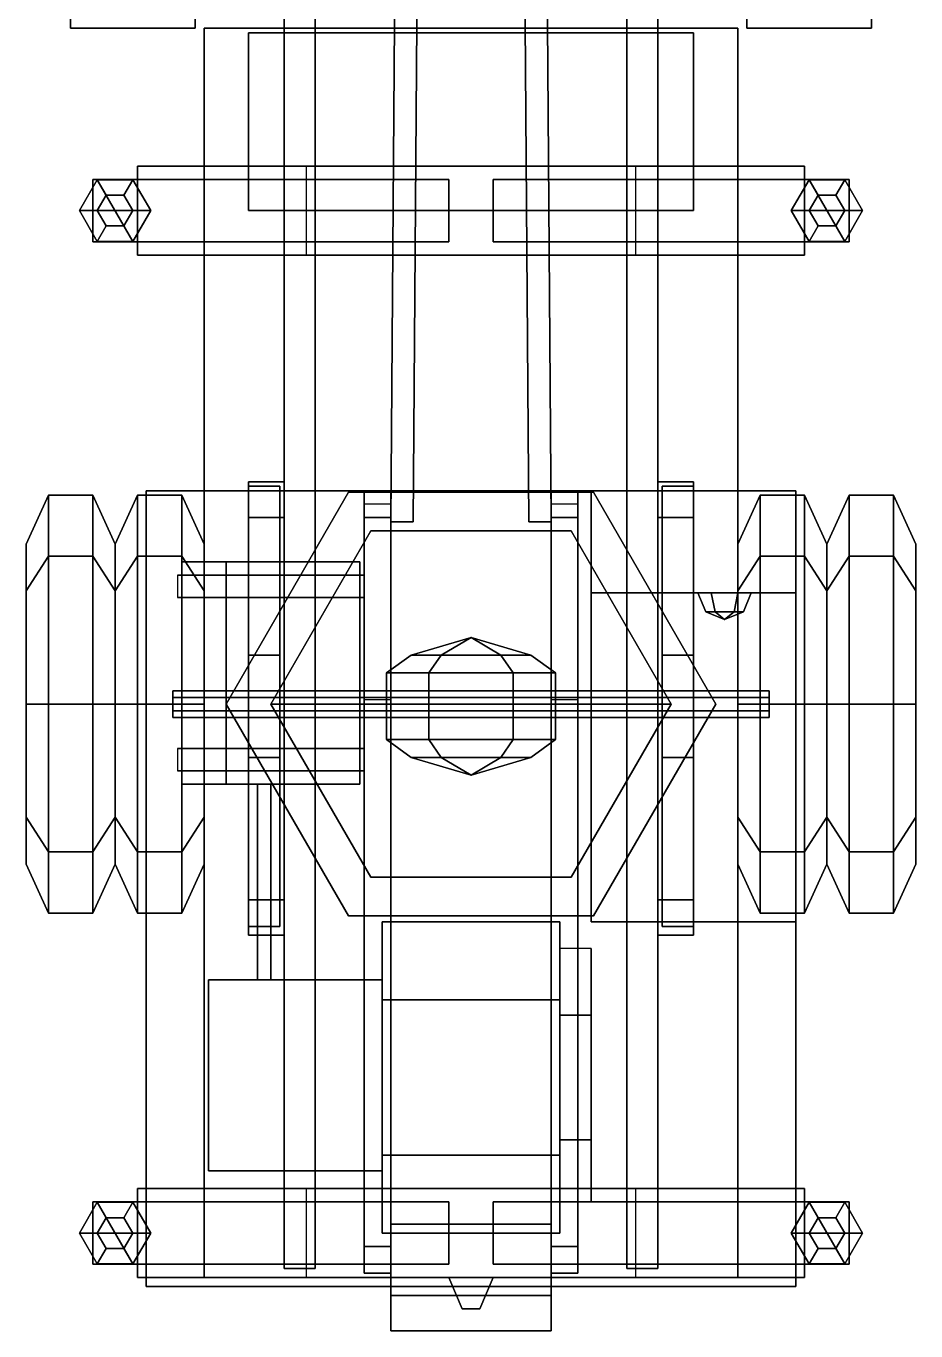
# Model space of a CAD drawing. Extents: x -1 to 1, y -3.24 to 5.07.
# Drawn here: x -1 to 1, y -3.24 to -0.305 of the extents above; entities that cross this region are included whole.
import ezdxf

# ---------------------------------------------------------------- set-up
doc = ezdxf.new("R2010")
doc.units = 0
doc.layers.get('0').update_dxf_attribs({"linetype": 'CONTINUOUS'})
for name, color, linetype in [('CRANE', 1, 'CONTINUOUS'), ('MUDGUARDS', 6, 'CONTINUOUS'), ('OUTRIGS', 4, 'CONTINUOUS'), ('SUPPORTS', 5, 'CONTINUOUS'), ('TURRET', 3, 'CONTINUOUS'), ('WHEELS', 2, 'CONTINUOUS')]:
    doc.layers.add(name, color=color, linetype=linetype)

msp = doc.modelspace()

# ---------------------------------------------------------------- linework, layer by layer
for points in [[(-0.35, 0.76, 0.59), (-0.35, -3.1, 0.65), (-0.42, -3.1, 0.65), (-0.42, 0.76, 0.59)], [(-0.42, -3.1, 0.76), (-0.35, -3.1, 0.76), (-0.35, 0.76, 0.76), (-0.42, 0.76, 0.76)], [(-0.42, 0.76, 0.59), (-0.42, -3.1, 0.65), (-0.42, -3.1, 0.76), (-0.42, 0.76, 0.76)], [(-0.35, 0.76, 0.76), (-0.35, -3.1, 0.76), (-0.35, -3.1, 0.65), (-0.35, 0.76, 0.59)], [(0.42, 0.76, 0.59), (0.42, -3.1, 0.65), (0.35, -3.1, 0.65), (0.35, 0.76, 0.59)], [(0.35, -3.1, 0.76), (0.42, -3.1, 0.76), (0.42, 0.76, 0.76), (0.35, 0.76, 0.76)], [(0.35, 0.76, 0.59), (0.35, -3.1, 0.65), (0.35, -3.1, 0.76), (0.35, 0.76, 0.76)], [(0.42, 0.76, 0.76), (0.42, -3.1, 0.76), (0.42, -3.1, 0.65), (0.42, 0.76, 0.59)], [(-0.6, -0.31, 0.88), (-0.6, -3.12, 0.88), (-0.6, -3.12, 0.92), (-0.6, -0.31, 0.92)], [(-0.6, -0.31, 0.92), (-0.6, -3.12, 0.92), (0.6, -3.12, 0.92), (0.6, -0.31, 0.92)], [(0.6, -0.31, 0.92), (0.6, -0.31, 0.88), (-0.6, -0.31, 0.88), (-0.6, -0.31, 0.92)], [(0.6, -0.31, 0.88), (0.6, -3.12, 0.88), (-0.6, -3.12, 0.88), (-0.6, -0.31, 0.88)], [(-0.5, -0.32, 0.92), (-0.5, -0.72, 0.92), (-0.5, -0.72, 1.27), (-0.5, -0.32, 1.27)], [(-0.5, -0.32, 1.27), (-0.5, -0.72, 1.27), (0.5, -0.72, 1.27), (0.5, -0.32, 1.27)], [(0.5, -0.32, 1.27), (0.5, -0.32, 0.92), (-0.5, -0.32, 0.92), (-0.5, -0.32, 1.27)], [(0.5, -0.72, 1.27), (0.5, -0.72, 0.92), (0.5, -0.32, 0.92), (0.5, -0.32, 1.27)], [(0.6, -3.12, 0.92), (0.6, -3.12, 0.88), (0.6, -0.31, 0.88), (0.6, -0.31, 0.92)], [(-0.75, -0.62, 0.54), (-0.75, -0.82, 0.54), (-0.37, -0.82, 0.88), (-0.37, -0.62, 0.88)], [(0.37, -0.62, 0.88), (0.75, -0.62, 0.54), (-0.75, -0.62, 0.54), (-0.37, -0.62, 0.88)], [(0.75, -0.62, 0.54), (0.75, -0.82, 0.54), (-0.75, -0.82, 0.54), (-0.75, -0.62, 0.54)], [(0.37, -0.82, 0.88), (0.75, -0.82, 0.54), (0.75, -0.62, 0.54), (0.37, -0.62, 0.88)], [(-0.5, -0.72, 1.27), (-0.5, -0.72, 0.92), (0.5, -0.72, 0.92), (0.5, -0.72, 1.27)], [(-0.37, -0.82, 0.88), (-0.75, -0.82, 0.54), (0.75, -0.82, 0.54), (0.37, -0.82, 0.88)], [(-0.42, -1.33, 0.73), (-0.42, -1.33, 0.68), (-0.5, -1.33, 0.68), (-0.5, -1.33, 0.73)], [(-0.5, -1.33, 0.68), (-0.5, -1.41, 0.68), (-0.5, -1.41, 0.73), (-0.5, -1.33, 0.73)], [(-0.42, -1.33, 0.68), (-0.42, -1.41, 0.68), (-0.5, -1.41, 0.68), (-0.5, -1.33, 0.68)], [(-0.5, -1.33, 0.73), (-0.5, -1.41, 0.73), (-0.42, -1.41, 0.73), (-0.42, -1.33, 0.73)], [(-0.5, -1.34, 0.67), (-0.5, -1.72, 0.59), (-0.5, -1.72, 0.66), (-0.5, -1.34, 0.69)], [(-0.43, -1.34, 0.67), (-0.43, -1.72, 0.59), (-0.5, -1.72, 0.59), (-0.5, -1.34, 0.67)], [(-0.5, -1.34, 0.69), (-0.5, -1.72, 0.66), (-0.43, -1.72, 0.66), (-0.43, -1.34, 0.69)], [(-0.43, -1.34, 0.69), (-0.43, -1.34, 0.67), (-0.5, -1.34, 0.67), (-0.5, -1.34, 0.69)], [(-0.43, -1.72, 0.66), (-0.43, -1.72, 0.59), (-0.43, -1.34, 0.67), (-0.43, -1.34, 0.69)], [(0.42, -1.33, 0.73), (0.42, -1.41, 0.73), (0.5, -1.41, 0.73), (0.5, -1.33, 0.73)], [(0.5, -1.33, 0.73), (0.5, -1.33, 0.68), (0.42, -1.33, 0.68), (0.42, -1.33, 0.73)], [(0.5, -1.33, 0.68), (0.5, -1.41, 0.68), (0.42, -1.41, 0.68), (0.42, -1.33, 0.68)], [(0.43, -1.34, 0.67), (0.43, -1.72, 0.59), (0.43, -1.72, 0.66), (0.43, -1.34, 0.69)], [(0.5, -1.34, 0.67), (0.5, -1.72, 0.59), (0.43, -1.72, 0.59), (0.43, -1.34, 0.67)], [(0.43, -1.34, 0.69), (0.43, -1.72, 0.66), (0.5, -1.72, 0.66), (0.5, -1.34, 0.69)], [(0.5, -1.34, 0.69), (0.5, -1.34, 0.67), (0.43, -1.34, 0.67), (0.43, -1.34, 0.69)], [(0.5, -1.41, 0.73), (0.5, -1.41, 0.68), (0.5, -1.33, 0.68), (0.5, -1.33, 0.73)], [(0.5, -1.72, 0.66), (0.5, -1.72, 0.59), (0.5, -1.34, 0.67), (0.5, -1.34, 0.69)], [(-0.5, -1.41, 0.73), (-0.5, -1.41, 0.68), (-0.42, -1.41, 0.68), (-0.42, -1.41, 0.73)], [(0.42, -1.41, 0.73), (0.42, -1.41, 0.68), (0.5, -1.41, 0.68), (0.5, -1.41, 0.73)], [(-0.225, -1.4403, 0.92), (-0.45, -1.83, 0.92), (-0.45, -1.83, 1.02), (-0.225, -1.4403, 1.02)], [(-0.45, -1.83, 1.02), (0.45, -1.83, 1.02), (0.225, -1.4403, 1.02), (-0.225, -1.4403, 1.02)], [(0.225, -1.4403, 0.92), (-0.225, -1.4403, 0.92), (-0.225, -1.4403, 1.02), (0.225, -1.4403, 1.02)], [(0.45, -1.83, 0.92), (0.225, -1.4403, 0.92), (0.225, -1.4403, 1.02), (0.45, -1.83, 1.02)], [(0, -1.68, 0.47), (-0.1344, -1.72, 0.47), (-0.0672, -1.72, 0.5864), (0, -1.68, 0.47)], [(0, -1.68, 0.47), (-0.0672, -1.72, 0.3536), (-0.1344, -1.72, 0.47), (0, -1.68, 0.47)], [(0, -1.68, 0.47), (-0.0672, -1.72, 0.5864), (0.0672, -1.72, 0.5864), (0, -1.68, 0.47)], [(0, -1.68, 0.47), (0.0672, -1.72, 0.3536), (-0.0672, -1.72, 0.3536), (0, -1.68, 0.47)], [(0, -1.68, 0.47), (0.0672, -1.72, 0.5864), (0.1344, -1.72, 0.47), (0, -1.68, 0.47)], [(0, -1.68, 0.47), (0.1344, -1.72, 0.47), (0.0672, -1.72, 0.3536), (0, -1.68, 0.47)], [(-0.5, -1.72, 0.59), (-0.5, -1.95, 0.59), (-0.5, -1.95, 0.66), (-0.5, -1.72, 0.66)], [(-0.5, -1.72, 0.66), (-0.5, -1.95, 0.66), (-0.43, -1.95, 0.66), (-0.43, -1.72, 0.66)], [(-0.43, -1.72, 0.59), (-0.43, -1.95, 0.59), (-0.5, -1.95, 0.59), (-0.5, -1.72, 0.59)], [(-0.43, -1.95, 0.66), (-0.43, -1.95, 0.59), (-0.43, -1.72, 0.59), (-0.43, -1.72, 0.66)], [(-0.1344, -1.72, 0.47), (-0.19, -1.76, 0.47), (-0.095, -1.76, 0.6345), (-0.0672, -1.72, 0.5864)], [(-0.0672, -1.72, 0.3536), (-0.095, -1.76, 0.3055), (-0.19, -1.76, 0.47), (-0.1344, -1.72, 0.47)], [(-0.0672, -1.72, 0.5864), (-0.095, -1.76, 0.6345), (0.095, -1.76, 0.6345), (0.0672, -1.72, 0.5864)], [(0.0672, -1.72, 0.3536), (0.095, -1.76, 0.3055), (-0.095, -1.76, 0.3055), (-0.0672, -1.72, 0.3536)], [(0.0672, -1.72, 0.5864), (0.095, -1.76, 0.6345), (0.19, -1.76, 0.47), (0.1344, -1.72, 0.47)], [(0.1344, -1.72, 0.47), (0.19, -1.76, 0.47), (0.095, -1.76, 0.3055), (0.0672, -1.72, 0.3536)], [(0.43, -1.72, 0.59), (0.43, -1.95, 0.59), (0.43, -1.95, 0.66), (0.43, -1.72, 0.66)], [(0.5, -1.72, 0.59), (0.5, -1.95, 0.59), (0.43, -1.95, 0.59), (0.43, -1.72, 0.59)], [(0.43, -1.72, 0.66), (0.43, -1.95, 0.66), (0.5, -1.95, 0.66), (0.5, -1.72, 0.66)], [(0.5, -1.95, 0.66), (0.5, -1.95, 0.59), (0.5, -1.72, 0.59), (0.5, -1.72, 0.66)], [(-0.095, -1.76, 0.6345), (-0.19, -1.76, 0.47), (-0.19, -1.91, 0.47), (-0.095, -1.91, 0.6345)], [(-0.19, -1.76, 0.47), (-0.095, -1.76, 0.3055), (-0.095, -1.91, 0.3055), (-0.19, -1.91, 0.47)], [(0.095, -1.76, 0.6345), (-0.095, -1.76, 0.6345), (-0.095, -1.91, 0.6345), (0.095, -1.91, 0.6345)], [(-0.095, -1.76, 0.3055), (0.095, -1.76, 0.3055), (0.095, -1.91, 0.3055), (-0.095, -1.91, 0.3055)], [(0.19, -1.76, 0.47), (0.095, -1.76, 0.6345), (0.095, -1.91, 0.6345), (0.19, -1.91, 0.47)], [(0.095, -1.76, 0.3055), (0.19, -1.76, 0.47), (0.19, -1.91, 0.47), (0.095, -1.91, 0.3055)], [(-0.45, -1.83, 0.92), (-0.225, -2.2197, 0.92), (-0.225, -2.2197, 1.02), (-0.45, -1.83, 1.02)], [(-0.225, -2.2197, 1.02), (0.225, -2.2197, 1.02), (0.45, -1.83, 1.02), (-0.45, -1.83, 1.02)], [(0.225, -2.2197, 0.92), (0.45, -1.83, 0.92), (0.45, -1.83, 1.02), (0.225, -2.2197, 1.02)], [(-0.1344, -1.95, 0.47), (-0.19, -1.91, 0.47), (-0.095, -1.91, 0.3055), (-0.0672, -1.95, 0.3536)], [(-0.0672, -1.95, 0.5864), (-0.095, -1.91, 0.6345), (-0.19, -1.91, 0.47), (-0.1344, -1.95, 0.47)], [(-0.0672, -1.95, 0.3536), (-0.095, -1.91, 0.3055), (0.095, -1.91, 0.3055), (0.0672, -1.95, 0.3536)], [(0.0672, -1.95, 0.5864), (0.095, -1.91, 0.6345), (-0.095, -1.91, 0.6345), (-0.0672, -1.95, 0.5864)], [(0.0672, -1.95, 0.3536), (0.095, -1.91, 0.3055), (0.19, -1.91, 0.47), (0.1344, -1.95, 0.47)], [(0.1344, -1.95, 0.47), (0.19, -1.91, 0.47), (0.095, -1.91, 0.6345), (0.0672, -1.95, 0.5864)], [(-0.5, -1.95, 0.59), (-0.5, -2.33, 0.68), (-0.5, -2.33, 0.7), (-0.5, -1.95, 0.66)], [(-0.43, -1.95, 0.59), (-0.43, -2.33, 0.68), (-0.5, -2.33, 0.68), (-0.5, -1.95, 0.59)], [(-0.5, -1.95, 0.66), (-0.5, -2.33, 0.7), (-0.43, -2.33, 0.7), (-0.43, -1.95, 0.66)], [(-0.43, -2.33, 0.7), (-0.43, -2.33, 0.68), (-0.43, -1.95, 0.59), (-0.43, -1.95, 0.66)], [(0, -1.99, 0.47), (-0.1344, -1.95, 0.47), (-0.0672, -1.95, 0.3536), (0, -1.99, 0.47)], [(0, -1.99, 0.47), (-0.0672, -1.95, 0.5864), (-0.1344, -1.95, 0.47), (0, -1.99, 0.47)], [(0, -1.99, 0.47), (-0.0672, -1.95, 0.3536), (0.0672, -1.95, 0.3536), (0, -1.99, 0.47)], [(0, -1.99, 0.47), (0.0672, -1.95, 0.5864), (-0.0672, -1.95, 0.5864), (0, -1.99, 0.47)], [(0, -1.99, 0.47), (0.0672, -1.95, 0.3536), (0.1344, -1.95, 0.47), (0, -1.99, 0.47)], [(0, -1.99, 0.47), (0.1344, -1.95, 0.47), (0.0672, -1.95, 0.5864), (0, -1.99, 0.47)], [(0.43, -1.95, 0.59), (0.43, -2.33, 0.68), (0.43, -2.33, 0.7), (0.43, -1.95, 0.66)], [(0.5, -1.95, 0.59), (0.5, -2.33, 0.68), (0.43, -2.33, 0.68), (0.43, -1.95, 0.59)], [(0.43, -1.95, 0.66), (0.43, -2.33, 0.7), (0.5, -2.33, 0.7), (0.5, -1.95, 0.66)], [(0.5, -2.33, 0.7), (0.5, -2.33, 0.68), (0.5, -1.95, 0.59), (0.5, -1.95, 0.66)], [(-0.225, -2.2197, 0.92), (0.225, -2.2197, 0.92), (0.225, -2.2197, 1.02), (-0.225, -2.2197, 1.02)], [(-0.5, -2.27, 0.73), (-0.5, -2.35, 0.73), (-0.42, -2.35, 0.73), (-0.42, -2.27, 0.73)], [(-0.5, -2.27, 0.68), (-0.5, -2.35, 0.68), (-0.5, -2.35, 0.73), (-0.5, -2.27, 0.73)], [(-0.42, -2.27, 0.73), (-0.42, -2.27, 0.68), (-0.5, -2.27, 0.68), (-0.5, -2.27, 0.73)], [(-0.42, -2.27, 0.68), (-0.42, -2.35, 0.68), (-0.5, -2.35, 0.68), (-0.5, -2.27, 0.68)], [(0.42, -2.27, 0.73), (0.42, -2.35, 0.73), (0.5, -2.35, 0.73), (0.5, -2.27, 0.73)], [(0.5, -2.27, 0.73), (0.5, -2.27, 0.68), (0.42, -2.27, 0.68), (0.42, -2.27, 0.73)], [(0.5, -2.27, 0.68), (0.5, -2.35, 0.68), (0.42, -2.35, 0.68), (0.42, -2.27, 0.68)], [(0.5, -2.35, 0.73), (0.5, -2.35, 0.68), (0.5, -2.27, 0.68), (0.5, -2.27, 0.73)], [(-0.5, -2.33, 0.7), (-0.5, -2.33, 0.68), (-0.43, -2.33, 0.68), (-0.43, -2.33, 0.7)], [(-0.5, -2.35, 0.73), (-0.5, -2.35, 0.68), (-0.42, -2.35, 0.68), (-0.42, -2.35, 0.73)], [(0.42, -2.35, 0.73), (0.42, -2.35, 0.68), (0.5, -2.35, 0.68), (0.5, -2.35, 0.73)], [(0.37, -2.92, 0.88), (0.75, -2.92, 0.54), (-0.75, -2.92, 0.54), (-0.37, -2.92, 0.88)], [(-0.75, -2.92, 0.54), (-0.75, -3.12, 0.54), (-0.37, -3.12, 0.88), (-0.37, -2.92, 0.88)], [(0.75, -2.92, 0.54), (0.75, -3.12, 0.54), (-0.75, -3.12, 0.54), (-0.75, -2.92, 0.54)], [(0.37, -3.12, 0.88), (0.75, -3.12, 0.54), (0.75, -2.92, 0.54), (0.37, -2.92, 0.88)], [(-0.42, -3.1, 0.65), (-0.35, -3.1, 0.65), (-0.35, -3.1, 0.76), (-0.42, -3.1, 0.76)], [(0.35, -3.1, 0.65), (0.42, -3.1, 0.65), (0.42, -3.1, 0.76), (0.35, -3.1, 0.76)], [(-0.37, -3.12, 0.88), (-0.75, -3.12, 0.54), (0.75, -3.12, 0.54), (0.37, -3.12, 0.88)], [(-0.6, -3.12, 0.92), (-0.6, -3.12, 0.88), (0.6, -3.12, 0.88), (0.6, -3.12, 0.92)], [(-0.05, -3.12, 0.73), (-0.02, -3.19, 0.73), (-0.02, -3.19, 0.76), (-0.05, -3.12, 0.76)], [(-0.05, -3.12, 0.76), (-0.02, -3.19, 0.76), (0.02, -3.19, 0.76), (0.05, -3.12, 0.76)], [(0.05, -3.12, 0.73), (0.02, -3.19, 0.73), (-0.02, -3.19, 0.73), (-0.05, -3.12, 0.73)], [(-0.05, -3.12, 0.65), (-0.02, -3.19, 0.65), (-0.02, -3.19, 0.66), (-0.05, -3.12, 0.66)], [(0.05, -3.12, 0.65), (0.02, -3.19, 0.65), (-0.02, -3.19, 0.65), (-0.05, -3.12, 0.65)], [(-0.05, -3.12, 0.66), (-0.02, -3.19, 0.66), (0.02, -3.19, 0.66), (0.05, -3.12, 0.66)], [(0.02, -3.19, 0.76), (0.02, -3.19, 0.73), (0.05, -3.12, 0.73), (0.05, -3.12, 0.76)], [(0.02, -3.19, 0.66), (0.02, -3.19, 0.65), (0.05, -3.12, 0.65), (0.05, -3.12, 0.66)], [(-0.02, -3.19, 0.76), (-0.02, -3.19, 0.73), (0.02, -3.19, 0.73), (0.02, -3.19, 0.76)], [(-0.02, -3.19, 0.66), (-0.02, -3.19, 0.65), (0.02, -3.19, 0.65), (0.02, -3.19, 0.66)]]:
    msp.add_3dface(points)
at = {"layer": 'CRANE'}
for points in [[(-0.15, 2.66, 3.14), (-0.18, -1.42, 2.1), (-0.18, -1.42, 2.2), (-0.15, 2.66, 3.44)], [(-0.15, 2.66, 3.44), (-0.18, -1.42, 2.2), (-0.13, -1.42, 2.2), (-0.1, 2.66, 3.44)], [(-0.1, 2.66, 3.14), (-0.13, -1.42, 2.1), (-0.18, -1.42, 2.1), (-0.15, 2.66, 3.14)], [(-0.13, -1.42, 2.2), (-0.13, -1.42, 2.1), (-0.1, 2.66, 3.14), (-0.1, 2.66, 3.44)], [(0.1, 2.66, 3.44), (0.13, -1.42, 2.2), (0.18, -1.42, 2.2), (0.15, 2.66, 3.44)], [(0.1, 2.66, 3.14), (0.13, -1.42, 2.1), (0.13, -1.42, 2.2), (0.1, 2.66, 3.44)], [(0.15, 2.66, 3.14), (0.18, -1.42, 2.1), (0.13, -1.42, 2.1), (0.1, 2.66, 3.14)], [(0.18, -1.42, 2.2), (0.18, -1.42, 2.1), (0.15, 2.66, 3.14), (0.15, 2.66, 3.44)], [(-0.18, -1.42, 2.2), (-0.18, -1.42, 2.1), (-0.13, -1.42, 2.1), (-0.13, -1.42, 2.2)], [(0.13, -1.42, 2.2), (0.13, -1.42, 2.1), (0.18, -1.42, 2.1), (0.18, -1.42, 2.2)]]:
    msp.add_3dface(points, dxfattribs=at)
at = {"layer": 'MUDGUARDS'}
for points in [[(-0.9, -0.31, 0.48), (-0.62, -0.31, 0.48), (-0.62, 1.02, 0.48), (-0.9, 1.02, 0.48)], [(-0.62, -0.31, 0.48), (-0.9, -0.31, 0.48), (-0.9, 1.02, 0.48), (-0.62, 1.02, 0.48)], [(0.62, -0.31, 0.48), (0.9, -0.31, 0.48), (0.9, 1.02, 0.48), (0.62, 1.02, 0.48)], [(0.9, -0.31, 0.48), (0.62, -0.31, 0.48), (0.62, 1.02, 0.48), (0.9, 1.02, 0.48)]]:
    msp.add_3dface(points, dxfattribs=at)
at = {"layer": 'OUTRIGS'}
for points in [[(-0.05, -0.79, 0.64), (-0.05, -0.65, 0.64), (-0.85, -0.65, 0.64), (-0.85, -0.79, 0.64)], [(-0.85, -0.79, 0.56), (-0.85, -0.65, 0.56), (-0.05, -0.65, 0.56), (-0.05, -0.79, 0.56)], [(-0.05, -0.65, 0.64), (-0.05, -0.65, 0.56), (-0.85, -0.65, 0.56), (-0.85, -0.65, 0.64)], [(-0.85, -0.65, 0.64), (-0.85, -0.65, 0.56), (-0.85, -0.79, 0.56), (-0.85, -0.79, 0.64)], [(0.05, -0.65, 0.64), (0.05, -0.79, 0.64), (0.85, -0.79, 0.64), (0.85, -0.65, 0.64)], [(0.85, -0.65, 0.64), (0.85, -0.65, 0.56), (0.05, -0.65, 0.56), (0.05, -0.65, 0.64)], [(0.85, -0.65, 0.56), (0.85, -0.79, 0.56), (0.05, -0.79, 0.56), (0.05, -0.65, 0.56)], [(0.85, -0.79, 0.64), (0.85, -0.79, 0.56), (0.85, -0.65, 0.56), (0.85, -0.65, 0.64)], [(-0.85, -0.79, 0.64), (-0.85, -0.79, 0.56), (-0.05, -0.79, 0.56), (-0.05, -0.79, 0.64)], [(0.05, -0.79, 0.64), (0.05, -0.79, 0.56), (0.85, -0.79, 0.56), (0.85, -0.79, 0.64)], [(-0.85, -2.95, 0.64), (-0.85, -2.95, 0.56), (-0.85, -3.09, 0.56), (-0.85, -3.09, 0.64)], [(-0.85, -3.09, 0.56), (-0.85, -2.95, 0.56), (-0.05, -2.95, 0.56), (-0.05, -3.09, 0.56)], [(-0.05, -2.95, 0.64), (-0.05, -2.95, 0.56), (-0.85, -2.95, 0.56), (-0.85, -2.95, 0.64)], [(-0.05, -3.09, 0.64), (-0.05, -2.95, 0.64), (-0.85, -2.95, 0.64), (-0.85, -3.09, 0.64)], [(0.85, -2.95, 0.56), (0.85, -3.09, 0.56), (0.05, -3.09, 0.56), (0.05, -2.95, 0.56)], [(0.85, -2.95, 0.64), (0.85, -2.95, 0.56), (0.05, -2.95, 0.56), (0.05, -2.95, 0.64)], [(0.05, -2.95, 0.64), (0.05, -3.09, 0.64), (0.85, -3.09, 0.64), (0.85, -2.95, 0.64)], [(0.85, -3.09, 0.64), (0.85, -3.09, 0.56), (0.85, -2.95, 0.56), (0.85, -2.95, 0.64)], [(-0.85, -3.09, 0.64), (-0.85, -3.09, 0.56), (-0.05, -3.09, 0.56), (-0.05, -3.09, 0.64)], [(0.05, -3.09, 0.64), (0.05, -3.09, 0.56), (0.85, -3.09, 0.56), (0.85, -3.09, 0.64)]]:
    msp.add_3dface(points, dxfattribs=at)
at = {"layer": 'SUPPORTS'}
for points in [[(-0.84, -0.6507), (-0.88, -0.72), (-0.84, -0.72, 0.04), (-0.82, -0.6854, 0.04)], [(-0.84, -0.6507), (-0.76, -0.7893), (-0.84, -0.7893), (-0.88, -0.72)], [(-0.76, -0.6507), (-0.84, -0.6507), (-0.82, -0.6854, 0.04), (-0.78, -0.6854, 0.04)], [(-0.76, -0.6507), (-0.72, -0.72), (-0.76, -0.7893), (-0.84, -0.6507)], [(-0.72, -0.72), (-0.76, -0.6507), (-0.78, -0.6854, 0.04), (-0.76, -0.72, 0.04)], [(0.76, -0.6507), (0.72, -0.72), (0.76, -0.72, 0.04), (0.78, -0.6854, 0.04)], [(0.76, -0.7893), (0.72, -0.72), (0.76, -0.6507), (0.84, -0.7893)], [(0.84, -0.6507), (0.76, -0.6507), (0.78, -0.6854, 0.04), (0.82, -0.6854, 0.04)], [(0.84, -0.7893), (0.76, -0.6507), (0.84, -0.6507), (0.88, -0.72)], [(0.88, -0.72), (0.84, -0.6507), (0.82, -0.6854, 0.04), (0.84, -0.72, 0.04)], [(-0.82, -0.6854, 0.04), (-0.84, -0.72, 0.04), (-0.84, -0.72, 0.74), (-0.82, -0.6854, 0.74)], [(-0.78, -0.6854, 0.74), (-0.82, -0.6854, 0.74), (-0.84, -0.72, 0.74), (-0.76, -0.72, 0.74)], [(-0.78, -0.6854, 0.04), (-0.82, -0.6854, 0.04), (-0.82, -0.6854, 0.74), (-0.78, -0.6854, 0.74)], [(-0.76, -0.72, 0.04), (-0.78, -0.6854, 0.04), (-0.78, -0.6854, 0.74), (-0.76, -0.72, 0.74)], [(0.78, -0.6854, 0.04), (0.76, -0.72, 0.04), (0.76, -0.72, 0.74), (0.78, -0.6854, 0.74)], [(0.76, -0.72, 0.74), (0.84, -0.72, 0.74), (0.82, -0.6854, 0.74), (0.78, -0.6854, 0.74)], [(0.82, -0.6854, 0.04), (0.78, -0.6854, 0.04), (0.78, -0.6854, 0.74), (0.82, -0.6854, 0.74)], [(0.84, -0.72, 0.04), (0.82, -0.6854, 0.04), (0.82, -0.6854, 0.74), (0.84, -0.72, 0.74)], [(-0.88, -0.72), (-0.84, -0.7893), (-0.82, -0.7546, 0.04), (-0.84, -0.72, 0.04)], [(-0.84, -0.72, 0.04), (-0.82, -0.7546, 0.04), (-0.82, -0.7546, 0.74), (-0.84, -0.72, 0.74)], [(-0.76, -0.72, 0.74), (-0.84, -0.72, 0.74), (-0.82, -0.7546, 0.74), (-0.78, -0.7546, 0.74)], [(-0.78, -0.7546, 0.04), (-0.76, -0.72, 0.04), (-0.76, -0.72, 0.74), (-0.78, -0.7546, 0.74)], [(-0.76, -0.7893), (-0.72, -0.72), (-0.76, -0.72, 0.04), (-0.78, -0.7546, 0.04)], [(0.72, -0.72), (0.76, -0.7893), (0.78, -0.7546, 0.04), (0.76, -0.72, 0.04)], [(0.76, -0.72, 0.04), (0.78, -0.7546, 0.04), (0.78, -0.7546, 0.74), (0.76, -0.72, 0.74)], [(0.78, -0.7546, 0.74), (0.82, -0.7546, 0.74), (0.84, -0.72, 0.74), (0.76, -0.72, 0.74)], [(0.84, -0.7893), (0.88, -0.72), (0.84, -0.72, 0.04), (0.82, -0.7546, 0.04)], [(0.82, -0.7546, 0.04), (0.84, -0.72, 0.04), (0.84, -0.72, 0.74), (0.82, -0.7546, 0.74)], [(-0.84, -0.7893), (-0.76, -0.7893), (-0.78, -0.7546, 0.04), (-0.82, -0.7546, 0.04)], [(-0.82, -0.7546, 0.04), (-0.78, -0.7546, 0.04), (-0.78, -0.7546, 0.74), (-0.82, -0.7546, 0.74)], [(0.76, -0.7893), (0.84, -0.7893), (0.82, -0.7546, 0.04), (0.78, -0.7546, 0.04)], [(0.78, -0.7546, 0.04), (0.82, -0.7546, 0.04), (0.82, -0.7546, 0.74), (0.78, -0.7546, 0.74)], [(-0.84, -2.9507), (-0.76, -3.0893), (-0.84, -3.0893), (-0.88, -3.02)], [(-0.84, -2.9507), (-0.88, -3.02), (-0.84, -3.02, 0.04), (-0.82, -2.9854, 0.04)], [(-0.76, -2.9507), (-0.72, -3.02), (-0.76, -3.0893), (-0.84, -2.9507)], [(-0.76, -2.9507), (-0.84, -2.9507), (-0.82, -2.9854, 0.04), (-0.78, -2.9854, 0.04)], [(-0.72, -3.02), (-0.76, -2.9507), (-0.78, -2.9854, 0.04), (-0.76, -3.02, 0.04)], [(0.76, -3.0893), (0.72, -3.02), (0.76, -2.9507), (0.84, -3.0893)], [(0.76, -2.9507), (0.72, -3.02), (0.76, -3.02, 0.04), (0.78, -2.9854, 0.04)], [(0.84, -3.0893), (0.76, -2.9507), (0.84, -2.9507), (0.88, -3.02)], [(0.84, -2.9507), (0.76, -2.9507), (0.78, -2.9854, 0.04), (0.82, -2.9854, 0.04)], [(0.88, -3.02), (0.84, -2.9507), (0.82, -2.9854, 0.04), (0.84, -3.02, 0.04)], [(-0.82, -2.9854, 0.04), (-0.84, -3.02, 0.04), (-0.84, -3.02, 0.74), (-0.82, -2.9854, 0.74)], [(-0.78, -2.9854, 0.74), (-0.82, -2.9854, 0.74), (-0.84, -3.02, 0.74), (-0.76, -3.02, 0.74)], [(-0.78, -2.9854, 0.04), (-0.82, -2.9854, 0.04), (-0.82, -2.9854, 0.74), (-0.78, -2.9854, 0.74)], [(-0.76, -3.02, 0.04), (-0.78, -2.9854, 0.04), (-0.78, -2.9854, 0.74), (-0.76, -3.02, 0.74)], [(0.78, -2.9854, 0.04), (0.76, -3.02, 0.04), (0.76, -3.02, 0.74), (0.78, -2.9854, 0.74)], [(0.76, -3.02, 0.74), (0.84, -3.02, 0.74), (0.82, -2.9854, 0.74), (0.78, -2.9854, 0.74)], [(0.82, -2.9854, 0.04), (0.78, -2.9854, 0.04), (0.78, -2.9854, 0.74), (0.82, -2.9854, 0.74)], [(0.84, -3.02, 0.04), (0.82, -2.9854, 0.04), (0.82, -2.9854, 0.74), (0.84, -3.02, 0.74)], [(-0.88, -3.02), (-0.84, -3.0893), (-0.82, -3.0546, 0.04), (-0.84, -3.02, 0.04)], [(-0.84, -3.02, 0.04), (-0.82, -3.0546, 0.04), (-0.82, -3.0546, 0.74), (-0.84, -3.02, 0.74)], [(-0.76, -3.02, 0.74), (-0.84, -3.02, 0.74), (-0.82, -3.0546, 0.74), (-0.78, -3.0546, 0.74)], [(-0.78, -3.0546, 0.04), (-0.76, -3.02, 0.04), (-0.76, -3.02, 0.74), (-0.78, -3.0546, 0.74)], [(-0.76, -3.0893), (-0.72, -3.02), (-0.76, -3.02, 0.04), (-0.78, -3.0546, 0.04)], [(0.72, -3.02), (0.76, -3.0893), (0.78, -3.0546, 0.04), (0.76, -3.02, 0.04)], [(0.76, -3.02, 0.04), (0.78, -3.0546, 0.04), (0.78, -3.0546, 0.74), (0.76, -3.02, 0.74)], [(0.78, -3.0546, 0.74), (0.82, -3.0546, 0.74), (0.84, -3.02, 0.74), (0.76, -3.02, 0.74)], [(0.82, -3.0546, 0.04), (0.84, -3.02, 0.04), (0.84, -3.02, 0.74), (0.82, -3.0546, 0.74)], [(0.84, -3.0893), (0.88, -3.02), (0.84, -3.02, 0.04), (0.82, -3.0546, 0.04)], [(-0.84, -3.0893), (-0.76, -3.0893), (-0.78, -3.0546, 0.04), (-0.82, -3.0546, 0.04)], [(-0.82, -3.0546, 0.04), (-0.78, -3.0546, 0.04), (-0.78, -3.0546, 0.74), (-0.82, -3.0546, 0.74)], [(0.76, -3.0893), (0.84, -3.0893), (0.82, -3.0546, 0.04), (0.78, -3.0546, 0.04)], [(0.78, -3.0546, 0.04), (0.82, -3.0546, 0.04), (0.82, -3.0546, 0.74), (0.78, -3.0546, 0.74)]]:
    msp.add_3dface(points, dxfattribs=at)
at = {"layer": 'TURRET'}
for points in [[(-0.73, -1.35, 1.42), (-0.73, -1.35, 1.31), (-0.73, -3.14, 1.31), (-0.73, -3.14, 1.42)], [(0.73, -3.14, 1.42), (0.73, -1.35, 1.42), (-0.73, -1.35, 1.42), (-0.73, -3.14, 1.42)], [(0.73, -1.35, 1.42), (0.73, -1.35, 1.31), (-0.73, -1.35, 1.31), (-0.73, -1.35, 1.42)], [(-0.73, -3.14, 1.31), (-0.73, -1.35, 1.31), (0.73, -1.35, 1.31), (0.73, -3.14, 1.31)], [(-0.18, -1.35, 2.18), (-0.18, -1.35, 1.42), (-0.24, -1.35, 1.42), (-0.24, -1.35, 2.18)], [(-0.24, -1.35, 1.42), (-0.24, -1.82, 1.42), (-0.24, -1.41, 2.18), (-0.24, -1.35, 2.18)], [(-0.24, -1.35, 2.18), (-0.24, -1.41, 2.18), (-0.18, -1.41, 2.18), (-0.18, -1.35, 2.18)], [(-0.18, -1.41, 2.18), (-0.18, -1.82, 1.42), (-0.18, -1.35, 1.42), (-0.18, -1.35, 2.18)], [(0.18, -1.35, 1.42), (0.18, -1.82, 1.42), (0.18, -1.41, 2.18), (0.18, -1.35, 2.18)], [(0.24, -1.35, 2.18), (0.24, -1.35, 1.42), (0.18, -1.35, 1.42), (0.18, -1.35, 2.18)], [(0.18, -1.35, 2.18), (0.18, -1.41, 2.18), (0.24, -1.41, 2.18), (0.24, -1.35, 2.18)], [(0.24, -1.41, 2.18), (0.24, -1.82, 1.42), (0.24, -1.35, 1.42), (0.24, -1.35, 2.18)], [(0.27, -1.35, 1.42), (0.27, -2.32, 1.42), (0.27, -2.32, 2), (0.27, -1.35, 2)], [(0.73, -1.35, 2), (0.73, -1.35, 1.42), (0.27, -1.35, 1.42), (0.27, -1.35, 2)], [(0.73, -1.58, 2.55), (0.73, -1.35, 2), (0.27, -1.35, 2), (0.27, -1.58, 2.55)], [(0.27, -1.35, 2), (0.27, -2.32, 2), (0.27, -2.32, 2.55), (0.27, -1.58, 2.55)], [(0.73, -3.14, 1.31), (0.73, -1.35, 1.31), (0.73, -1.35, 1.42), (0.73, -3.14, 1.42)], [(0.73, -2.32, 2), (0.73, -2.32, 1.42), (0.73, -1.35, 1.42), (0.73, -1.35, 2)], [(0.73, -2.32, 2.55), (0.73, -2.32, 2), (0.73, -1.35, 2), (0.73, -1.58, 2.55)], [(-0.275, -1.3537, 1.02), (-0.55, -1.83, 1.02), (-0.55, -1.83, 1.31), (-0.275, -1.3537, 1.31)], [(0.275, -1.3537, 1.02), (-0.275, -1.3537, 1.02), (-0.275, -1.3537, 1.31), (0.275, -1.3537, 1.31)], [(0.55, -1.83, 1.02), (0.275, -1.3537, 1.02), (0.275, -1.3537, 1.31), (0.55, -1.83, 1.31)], [(-0.18, -3.05, 3.05), (-0.18, -1.38, 2.16), (-0.24, -1.38, 2.16), (-0.24, -3.05, 3.05)], [(-0.24, -1.38, 2.16), (-0.24, -1.41, 2.13), (-0.24, -3.11, 3.01), (-0.24, -3.05, 3.05)], [(-0.18, -3.11, 3.01), (-0.18, -1.41, 2.13), (-0.18, -1.38, 2.16), (-0.18, -3.05, 3.05)], [(0.18, -1.38, 2.16), (0.18, -1.41, 2.13), (0.18, -3.11, 3.01), (0.18, -3.05, 3.05)], [(0.24, -3.05, 3.05), (0.24, -1.38, 2.16), (0.18, -1.38, 2.16), (0.18, -3.05, 3.05)], [(0.24, -3.11, 3.01), (0.24, -1.41, 2.13), (0.24, -1.38, 2.16), (0.24, -3.05, 3.05)], [(-0.24, -1.41, 2.18), (-0.24, -1.82, 1.42), (-0.18, -1.82, 1.42), (-0.18, -1.41, 2.18)], [(-0.24, -3.11, 3.01), (-0.24, -1.41, 2.13), (-0.18, -1.41, 2.13), (-0.18, -3.11, 3.01)], [(0.18, -1.41, 2.18), (0.18, -1.82, 1.42), (0.24, -1.82, 1.42), (0.24, -1.41, 2.18)], [(0.18, -3.11, 3.01), (0.18, -1.41, 2.13), (0.24, -1.41, 2.13), (0.24, -3.11, 3.01)], [(-0.55, -1.51, 1.8032), (-0.65, -1.51, 1.63), (-0.65, -2.01, 1.63), (-0.55, -2.01, 1.8032)], [(-0.65, -1.51, 1.63), (-0.55, -1.51, 1.4568), (-0.55, -2.01, 1.4568), (-0.65, -2.01, 1.63)], [(-0.25, -1.51, 1.63), (-0.65, -1.51, 1.63), (-0.55, -1.51, 1.8032), (-0.35, -1.51, 1.8032)], [(-0.35, -1.51, 1.4568), (-0.55, -1.51, 1.4568), (-0.65, -1.51, 1.63), (-0.25, -1.51, 1.63)], [(-0.35, -1.51, 1.8032), (-0.55, -1.51, 1.8032), (-0.55, -2.01, 1.8032), (-0.35, -2.01, 1.8032)], [(-0.55, -1.51, 1.4568), (-0.35, -1.51, 1.4568), (-0.35, -2.01, 1.4568), (-0.55, -2.01, 1.4568)], [(-0.25, -1.51, 1.63), (-0.35, -1.51, 1.8032), (-0.35, -2.01, 1.8032), (-0.25, -2.01, 1.63)], [(-0.35, -1.51, 1.4568), (-0.25, -1.51, 1.63), (-0.25, -2.01, 1.63), (-0.35, -2.01, 1.4568)], [(-0.66, -1.54, 1.42), (-0.66, -1.59, 1.42), (-0.65, -1.59, 1.63), (-0.65, -1.54, 1.63)], [(-0.25, -1.54, 1.63), (-0.24, -1.54, 1.42), (-0.66, -1.54, 1.42), (-0.65, -1.54, 1.63)], [(-0.25, -1.59, 1.63), (-0.24, -1.59, 1.42), (-0.24, -1.54, 1.42), (-0.25, -1.54, 1.63)], [(0.27, -1.58, 2.55), (0.27, -2.32, 2.55), (0.73, -2.32, 2.55), (0.73, -1.58, 2.55)], [(0.5276, -1.6224, 2.6), (0.51, -1.58, 2.6), (0.54, -1.58, 2.548), (0.5488, -1.6224, 2.5633)], [(0.5488, -1.6224, 2.6367), (0.54, -1.58, 2.652), (0.51, -1.58, 2.6), (0.5276, -1.6224, 2.6)], [(0.6, -1.58, 2.652), (0.63, -1.58, 2.6), (0.51, -1.58, 2.6), (0.54, -1.58, 2.652)], [(0.63, -1.58, 2.6), (0.6, -1.58, 2.548), (0.54, -1.58, 2.548), (0.51, -1.58, 2.6)], [(0.5488, -1.6224, 2.5633), (0.54, -1.58, 2.548), (0.6, -1.58, 2.548), (0.5912, -1.6224, 2.5633)], [(0.5912, -1.6224, 2.6367), (0.6, -1.58, 2.652), (0.54, -1.58, 2.652), (0.5488, -1.6224, 2.6367)], [(0.5912, -1.6224, 2.5633), (0.6, -1.58, 2.548), (0.63, -1.58, 2.6), (0.6124, -1.6224, 2.6)], [(0.6124, -1.6224, 2.6), (0.63, -1.58, 2.6), (0.6, -1.58, 2.652), (0.5912, -1.6224, 2.6367)], [(-0.65, -1.59, 1.63), (-0.66, -1.59, 1.42), (-0.24, -1.59, 1.42), (-0.25, -1.59, 1.63)], [(0.57, -1.64, 2.6), (0.5276, -1.6224, 2.6), (0.5488, -1.6224, 2.5633), (0.57, -1.64, 2.6)], [(0.57, -1.64, 2.6), (0.5488, -1.6224, 2.6367), (0.5276, -1.6224, 2.6), (0.57, -1.64, 2.6)], [(0.57, -1.64, 2.6), (0.5488, -1.6224, 2.5633), (0.5912, -1.6224, 2.5633), (0.57, -1.64, 2.6)], [(0.57, -1.64, 2.6), (0.5912, -1.6224, 2.6367), (0.5488, -1.6224, 2.6367), (0.57, -1.64, 2.6)], [(0.57, -1.64, 2.6), (0.5912, -1.6224, 2.5633), (0.6124, -1.6224, 2.6), (0.57, -1.64, 2.6)], [(0.57, -1.64, 2.6), (0.6124, -1.6224, 2.6), (0.5912, -1.6224, 2.6367), (0.57, -1.64, 2.6)], [(-0.55, -1.83, 1.02), (-0.275, -2.3063, 1.02), (-0.275, -2.3063, 1.31), (-0.55, -1.83, 1.31)], [(0.275, -2.3063, 1.02), (0.55, -1.83, 1.02), (0.55, -1.83, 1.31), (0.275, -2.3063, 1.31)], [(-0.25, -1.93, 1.63), (-0.24, -1.93, 1.42), (-0.66, -1.93, 1.42), (-0.65, -1.93, 1.63)], [(-0.66, -1.93, 1.42), (-0.66, -1.98, 1.42), (-0.65, -1.98, 1.63), (-0.65, -1.93, 1.63)], [(-0.25, -1.98, 1.63), (-0.24, -1.98, 1.42), (-0.24, -1.93, 1.42), (-0.25, -1.93, 1.63)], [(-0.65, -1.98, 1.63), (-0.66, -1.98, 1.42), (-0.24, -1.98, 1.42), (-0.25, -1.98, 1.63)], [(-0.35, -2.01, 1.8032), (-0.55, -2.01, 1.8032), (-0.65, -2.01, 1.63), (-0.25, -2.01, 1.63)], [(-0.25, -2.01, 1.63), (-0.65, -2.01, 1.63), (-0.55, -2.01, 1.4568), (-0.35, -2.01, 1.4568)], [(-0.45, -2.01, 1.66), (-0.48, -2.01, 1.63), (-0.48, -2.45, 1.63), (-0.45, -2.45, 1.66)], [(-0.48, -2.01, 1.63), (-0.45, -2.01, 1.6), (-0.45, -2.45, 1.6), (-0.48, -2.45, 1.63)], [(-0.42, -2.01, 1.63), (-0.45, -2.01, 1.66), (-0.45, -2.45, 1.66), (-0.42, -2.45, 1.63)], [(-0.45, -2.01, 1.6), (-0.42, -2.01, 1.63), (-0.42, -2.45, 1.63), (-0.45, -2.45, 1.6)], [(-0.275, -2.3063, 1.02), (0.275, -2.3063, 1.02), (0.275, -2.3063, 1.31), (-0.275, -2.3063, 1.31)], [(0.2, -2.495, 2.0831), (0.2, -2.32, 1.78), (-0.2, -2.32, 1.78), (-0.2, -2.495, 2.0831)], [(0.2, -2.32, 1.78), (0.2, -2.495, 1.4769), (-0.2, -2.495, 1.4769), (-0.2, -2.32, 1.78)], [(-0.2, -2.845, 2.0831), (-0.2, -2.495, 2.0831), (-0.2, -2.32, 1.78), (-0.2, -3.02, 1.78)], [(-0.2, -3.02, 1.78), (-0.2, -2.32, 1.78), (-0.2, -2.495, 1.4769), (-0.2, -2.845, 1.4769)], [(0.2, -3.02, 1.78), (0.2, -2.32, 1.78), (0.2, -2.495, 2.0831), (0.2, -2.845, 2.0831)], [(0.2, -2.845, 1.4769), (0.2, -2.495, 1.4769), (0.2, -2.32, 1.78), (0.2, -3.02, 1.78)], [(0.27, -2.32, 2), (0.27, -2.32, 1.42), (0.73, -2.32, 1.42), (0.73, -2.32, 2)], [(0.27, -2.32, 2.55), (0.27, -2.32, 2), (0.73, -2.32, 2), (0.73, -2.32, 2.55)], [(0.2, -2.38, 1.42), (0.2, -2.95, 1.42), (0.2, -2.81, 1.89), (0.2, -2.53, 1.89)], [(0.27, -2.53, 1.89), (0.27, -2.38, 1.42), (0.2, -2.38, 1.42), (0.2, -2.53, 1.89)], [(0.27, -2.81, 1.89), (0.27, -2.95, 1.42), (0.27, -2.38, 1.42), (0.27, -2.53, 1.89)], [(-0.59, -2.45, 1.42), (-0.59, -2.88, 1.42), (-0.59, -2.88, 1.89), (-0.59, -2.45, 1.89)], [(-0.59, -2.45, 1.89), (-0.59, -2.88, 1.89), (-0.2, -2.88, 1.89), (-0.2, -2.45, 1.89)], [(-0.2, -2.45, 1.89), (-0.2, -2.45, 1.42), (-0.59, -2.45, 1.42), (-0.59, -2.45, 1.89)], [(-0.2, -2.88, 1.89), (-0.2, -2.88, 1.42), (-0.2, -2.45, 1.42), (-0.2, -2.45, 1.89)], [(0.2, -2.845, 2.0831), (0.2, -2.495, 2.0831), (-0.2, -2.495, 2.0831), (-0.2, -2.845, 2.0831)], [(0.2, -2.495, 1.4769), (0.2, -2.845, 1.4769), (-0.2, -2.845, 1.4769), (-0.2, -2.495, 1.4769)], [(0.2, -2.53, 1.89), (0.2, -2.81, 1.89), (0.27, -2.81, 1.89), (0.27, -2.53, 1.89)], [(0.2, -2.81, 1.89), (0.2, -2.95, 1.42), (0.27, -2.95, 1.42), (0.27, -2.81, 1.89)], [(0.2, -3.02, 1.78), (0.2, -2.845, 2.0831), (-0.2, -2.845, 2.0831), (-0.2, -3.02, 1.78)], [(0.2, -2.845, 1.4769), (0.2, -3.02, 1.78), (-0.2, -3.02, 1.78), (-0.2, -2.845, 1.4769)], [(-0.59, -2.88, 1.89), (-0.59, -2.88, 1.42), (-0.2, -2.88, 1.42), (-0.2, -2.88, 1.89)], [(0.18, -2.92, 3.03), (0.18, -3, 2.8914), (-0.18, -3, 2.8914), (-0.18, -2.92, 3.03)], [(-0.18, -3.16, 3.1686), (-0.18, -3, 3.1686), (-0.18, -2.92, 3.03), (-0.18, -3.24, 3.03)], [(-0.18, -3.24, 3.03), (-0.18, -2.92, 3.03), (-0.18, -3, 2.8914), (-0.18, -3.16, 2.8914)], [(0.18, -3.24, 3.03), (0.18, -2.92, 3.03), (0.18, -3, 3.1686), (0.18, -3.16, 3.1686)], [(0.18, -3.16, 2.8914), (0.18, -3, 2.8914), (0.18, -2.92, 3.03), (0.18, -3.24, 3.03)], [(0.18, -3.16, 3.1686), (0.18, -3, 3.1686), (-0.18, -3, 3.1686), (-0.18, -3.16, 3.1686)], [(0.18, -3, 2.8914), (0.18, -3.16, 2.8914), (-0.18, -3.16, 2.8914), (-0.18, -3, 2.8914)], [(-0.24, -3.05, 1.42), (-0.24, -3.11, 1.42), (-0.24, -3.11, 3.07), (-0.24, -3.05, 3.07)], [(-0.24, -3.05, 3.07), (-0.24, -3.11, 3.07), (-0.18, -3.11, 3.07), (-0.18, -3.05, 3.07)], [(-0.18, -3.05, 3.07), (-0.18, -3.05, 1.42), (-0.24, -3.05, 1.42), (-0.24, -3.05, 3.07)], [(-0.18, -3.11, 3.07), (-0.18, -3.11, 1.42), (-0.18, -3.05, 1.42), (-0.18, -3.05, 3.07)], [(0.24, -3.05, 3.07), (0.24, -3.05, 1.42), (0.18, -3.05, 1.42), (0.18, -3.05, 3.07)], [(0.18, -3.05, 1.42), (0.18, -3.11, 1.42), (0.18, -3.11, 3.07), (0.18, -3.05, 3.07)], [(0.18, -3.05, 3.07), (0.18, -3.11, 3.07), (0.24, -3.11, 3.07), (0.24, -3.05, 3.07)], [(0.24, -3.11, 3.07), (0.24, -3.11, 1.42), (0.24, -3.05, 1.42), (0.24, -3.05, 3.07)], [(-0.24, -3.11, 3.07), (-0.24, -3.11, 1.42), (-0.18, -3.11, 1.42), (-0.18, -3.11, 3.07)], [(0.18, -3.11, 3.07), (0.18, -3.11, 1.42), (0.24, -3.11, 1.42), (0.24, -3.11, 3.07)], [(-0.73, -3.14, 1.42), (-0.73, -3.14, 1.31), (0.73, -3.14, 1.31), (0.73, -3.14, 1.42)], [(0.18, -3.16, 2.8914), (0.18, -3.24, 3.03), (-0.18, -3.24, 3.03), (-0.18, -3.16, 2.8914)], [(0.18, -3.24, 3.03), (0.18, -3.16, 3.1686), (-0.18, -3.16, 3.1686), (-0.18, -3.24, 3.03)]]:
    msp.add_3dface(points, dxfattribs=at)
at = {"layer": 'WHEELS'}
for points in [[(-0.95, -1.4977, 0.8023), (-0.95, -1.36, 0.47), (-1, -1.47, 0.47), (-1, -1.5754, 0.7246)], [(-0.95, -1.36, 0.47), (-0.95, -1.4977, 0.1377), (-1, -1.5754, 0.2154), (-1, -1.47, 0.47)], [(-0.85, -1.4977, 0.8023), (-0.85, -1.36, 0.47), (-0.95, -1.36, 0.47), (-0.95, -1.4977, 0.8023)], [(-0.85, -1.36, 0.47), (-0.85, -1.4977, 0.1377), (-0.95, -1.4977, 0.1377), (-0.95, -1.36, 0.47)], [(-0.85, -1.36, 0.47), (-0.85, -1.4977, 0.8023), (-0.8, -1.5754, 0.7246), (-0.8, -1.47, 0.47)], [(-0.85, -1.4977, 0.1377), (-0.85, -1.36, 0.47), (-0.8, -1.47, 0.47), (-0.8, -1.5754, 0.2154)], [(-0.75, -1.4977, 0.8023), (-0.75, -1.36, 0.47), (-0.8, -1.47, 0.47), (-0.8, -1.5754, 0.7246)], [(-0.75, -1.36, 0.47), (-0.75, -1.4977, 0.1377), (-0.8, -1.5754, 0.2154), (-0.8, -1.47, 0.47)], [(-0.65, -1.4977, 0.8023), (-0.65, -1.36, 0.47), (-0.75, -1.36, 0.47), (-0.75, -1.4977, 0.8023)], [(-0.65, -1.36, 0.47), (-0.65, -1.4977, 0.1377), (-0.75, -1.4977, 0.1377), (-0.75, -1.36, 0.47)], [(-0.65, -1.36, 0.47), (-0.65, -1.4977, 0.8023), (-0.6, -1.5754, 0.7246), (-0.6, -1.47, 0.47)], [(-0.65, -1.4977, 0.1377), (-0.65, -1.36, 0.47), (-0.6, -1.47, 0.47), (-0.6, -1.5754, 0.2154)], [(0.65, -1.4977, 0.8023), (0.65, -1.36, 0.47), (0.6, -1.47, 0.47), (0.6, -1.5754, 0.7246)], [(0.65, -1.36, 0.47), (0.65, -1.4977, 0.1377), (0.6, -1.5754, 0.2154), (0.6, -1.47, 0.47)], [(0.75, -1.4977, 0.8023), (0.75, -1.36, 0.47), (0.65, -1.36, 0.47), (0.65, -1.4977, 0.8023)], [(0.75, -1.36, 0.47), (0.75, -1.4977, 0.1377), (0.65, -1.4977, 0.1377), (0.65, -1.36, 0.47)], [(0.75, -1.36, 0.47), (0.75, -1.4977, 0.8023), (0.8, -1.5754, 0.7246), (0.8, -1.47, 0.47)], [(0.75, -1.4977, 0.1377), (0.75, -1.36, 0.47), (0.8, -1.47, 0.47), (0.8, -1.5754, 0.2154)], [(0.85, -1.4977, 0.8023), (0.85, -1.36, 0.47), (0.8, -1.47, 0.47), (0.8, -1.5754, 0.7246)], [(0.85, -1.36, 0.47), (0.85, -1.4977, 0.1377), (0.8, -1.5754, 0.2154), (0.8, -1.47, 0.47)], [(0.95, -1.4977, 0.8023), (0.95, -1.36, 0.47), (0.85, -1.36, 0.47), (0.85, -1.4977, 0.8023)], [(0.95, -1.36, 0.47), (0.95, -1.4977, 0.1377), (0.85, -1.4977, 0.1377), (0.85, -1.36, 0.47)], [(0.95, -1.36, 0.47), (0.95, -1.4977, 0.8023), (1, -1.5754, 0.7246), (1, -1.47, 0.47)], [(0.95, -1.4977, 0.1377), (0.95, -1.36, 0.47), (1, -1.47, 0.47), (1, -1.5754, 0.2154)], [(-1, -2.19, 0.47), (-1, -1.5754, 0.7246), (-1, -1.47, 0.47), (-1, -2.0846, 0.2154)], [(-1, -2.0846, 0.2154), (-1, -1.47, 0.47), (-1, -1.5754, 0.2154), (-1, -1.83, 0.11)], [(-0.6, -1.5754, 0.7246), (-0.6, -2.19, 0.47), (-0.6, -2.0846, 0.2154), (-0.6, -1.47, 0.47)], [(-0.6, -1.47, 0.47), (-0.6, -2.0846, 0.2154), (-0.6, -1.83, 0.11), (-0.6, -1.5754, 0.2154)], [(0.6, -2.19, 0.47), (0.6, -1.5754, 0.7246), (0.6, -1.47, 0.47), (0.6, -2.0846, 0.2154)], [(0.6, -2.0846, 0.2154), (0.6, -1.47, 0.47), (0.6, -1.5754, 0.2154), (0.6, -1.83, 0.11)], [(1, -1.5754, 0.7246), (1, -2.19, 0.47), (1, -2.0846, 0.2154), (1, -1.47, 0.47)], [(1, -1.47, 0.47), (1, -2.0846, 0.2154), (1, -1.83, 0.11), (1, -1.5754, 0.2154)], [(-0.95, -1.4977, 0.1377), (-0.95, -1.83), (-1, -1.83, 0.11), (-1, -1.5754, 0.2154)], [(-0.95, -1.83, 0.94), (-0.95, -1.4977, 0.8023), (-1, -1.5754, 0.7246), (-1, -1.83, 0.83)], [(-0.85, -1.4977, 0.1377), (-0.85, -1.83), (-0.95, -1.83), (-0.95, -1.4977, 0.1377)], [(-0.85, -1.83, 0.94), (-0.85, -1.4977, 0.8023), (-0.95, -1.4977, 0.8023), (-0.95, -1.83, 0.94)], [(-0.85, -1.83), (-0.85, -1.4977, 0.1377), (-0.8, -1.5754, 0.2154), (-0.8, -1.83, 0.11)], [(-0.85, -1.4977, 0.8023), (-0.85, -1.83, 0.94), (-0.8, -1.83, 0.83), (-0.8, -1.5754, 0.7246)], [(-0.75, -1.4977, 0.1377), (-0.75, -1.83), (-0.8, -1.83, 0.11), (-0.8, -1.5754, 0.2154)], [(-0.75, -1.83, 0.94), (-0.75, -1.4977, 0.8023), (-0.8, -1.5754, 0.7246), (-0.8, -1.83, 0.83)], [(-0.65, -1.4977, 0.1377), (-0.65, -1.83), (-0.75, -1.83), (-0.75, -1.4977, 0.1377)], [(-0.65, -1.83, 0.94), (-0.65, -1.4977, 0.8023), (-0.75, -1.4977, 0.8023), (-0.75, -1.83, 0.94)], [(-0.65, -1.83), (-0.65, -1.4977, 0.1377), (-0.6, -1.5754, 0.2154), (-0.6, -1.83, 0.11)], [(-0.65, -1.4977, 0.8023), (-0.65, -1.83, 0.94), (-0.6, -1.83, 0.83), (-0.6, -1.5754, 0.7246)], [(0.65, -1.4977, 0.1377), (0.65, -1.83), (0.6, -1.83, 0.11), (0.6, -1.5754, 0.2154)], [(0.65, -1.83, 0.94), (0.65, -1.4977, 0.8023), (0.6, -1.5754, 0.7246), (0.6, -1.83, 0.83)], [(0.75, -1.4977, 0.1377), (0.75, -1.83), (0.65, -1.83), (0.65, -1.4977, 0.1377)], [(0.75, -1.83, 0.94), (0.75, -1.4977, 0.8023), (0.65, -1.4977, 0.8023), (0.65, -1.83, 0.94)], [(0.75, -1.83), (0.75, -1.4977, 0.1377), (0.8, -1.5754, 0.2154), (0.8, -1.83, 0.11)], [(0.75, -1.4977, 0.8023), (0.75, -1.83, 0.94), (0.8, -1.83, 0.83), (0.8, -1.5754, 0.7246)], [(0.85, -1.4977, 0.1377), (0.85, -1.83), (0.8, -1.83, 0.11), (0.8, -1.5754, 0.2154)], [(0.85, -1.83, 0.94), (0.85, -1.4977, 0.8023), (0.8, -1.5754, 0.7246), (0.8, -1.83, 0.83)], [(0.95, -1.4977, 0.1377), (0.95, -1.83), (0.85, -1.83), (0.85, -1.4977, 0.1377)], [(0.95, -1.83, 0.94), (0.95, -1.4977, 0.8023), (0.85, -1.4977, 0.8023), (0.85, -1.83, 0.94)], [(0.95, -1.83), (0.95, -1.4977, 0.1377), (1, -1.5754, 0.2154), (1, -1.83, 0.11)], [(0.95, -1.4977, 0.8023), (0.95, -1.83, 0.94), (1, -1.83, 0.83), (1, -1.5754, 0.7246)], [(-1, -2.0846, 0.7246), (-1, -1.83, 0.83), (-1, -1.5754, 0.7246), (-1, -2.19, 0.47)], [(-0.6, -1.83, 0.83), (-0.6, -2.0846, 0.7246), (-0.6, -2.19, 0.47), (-0.6, -1.5754, 0.7246)], [(0.6, -2.0846, 0.7246), (0.6, -1.83, 0.83), (0.6, -1.5754, 0.7246), (0.6, -2.19, 0.47)], [(1, -1.83, 0.83), (1, -2.0846, 0.7246), (1, -2.19, 0.47), (1, -1.5754, 0.7246)], [(0.67, -1.8, 0.47), (0.67, -1.815, 0.444), (-0.67, -1.815, 0.444), (-0.67, -1.8, 0.47)], [(0.67, -1.815, 0.496), (0.67, -1.8, 0.47), (-0.67, -1.8, 0.47), (-0.67, -1.815, 0.496)], [(0.67, -1.815, 0.444), (0.67, -1.845, 0.444), (-0.67, -1.845, 0.444), (-0.67, -1.815, 0.444)], [(0.67, -1.845, 0.496), (0.67, -1.815, 0.496), (-0.67, -1.815, 0.496), (-0.67, -1.845, 0.496)], [(-0.95, -1.83), (-0.95, -2.1623, 0.1377), (-1, -2.0846, 0.2154), (-1, -1.83, 0.11)], [(-0.95, -2.1623, 0.8023), (-0.95, -1.83, 0.94), (-1, -1.83, 0.83), (-1, -2.0846, 0.7246)], [(-0.85, -1.83), (-0.85, -2.1623, 0.1377), (-0.95, -2.1623, 0.1377), (-0.95, -1.83)], [(-0.85, -2.1623, 0.8023), (-0.85, -1.83, 0.94), (-0.95, -1.83, 0.94), (-0.95, -2.1623, 0.8023)], [(-0.85, -2.1623, 0.1377), (-0.85, -1.83), (-0.8, -1.83, 0.11), (-0.8, -2.0846, 0.2154)], [(-0.85, -1.83, 0.94), (-0.85, -2.1623, 0.8023), (-0.8, -2.0846, 0.7246), (-0.8, -1.83, 0.83)], [(-0.75, -1.83), (-0.75, -2.1623, 0.1377), (-0.8, -2.0846, 0.2154), (-0.8, -1.83, 0.11)], [(-0.75, -2.1623, 0.8023), (-0.75, -1.83, 0.94), (-0.8, -1.83, 0.83), (-0.8, -2.0846, 0.7246)], [(-0.65, -1.83), (-0.65, -2.1623, 0.1377), (-0.75, -2.1623, 0.1377), (-0.75, -1.83)], [(-0.65, -2.1623, 0.8023), (-0.65, -1.83, 0.94), (-0.75, -1.83, 0.94), (-0.75, -2.1623, 0.8023)], [(0.67, -1.845, 0.444), (0.67, -1.86, 0.47), (-0.67, -1.86, 0.47), (-0.67, -1.845, 0.444)], [(0.67, -1.86, 0.47), (0.67, -1.845, 0.496), (-0.67, -1.845, 0.496), (-0.67, -1.86, 0.47)], [(-0.65, -2.1623, 0.1377), (-0.65, -1.83), (-0.6, -1.83, 0.11), (-0.6, -2.0846, 0.2154)], [(-0.65, -1.83, 0.94), (-0.65, -2.1623, 0.8023), (-0.6, -2.0846, 0.7246), (-0.6, -1.83, 0.83)], [(0.65, -1.83), (0.65, -2.1623, 0.1377), (0.6, -2.0846, 0.2154), (0.6, -1.83, 0.11)], [(0.65, -2.1623, 0.8023), (0.65, -1.83, 0.94), (0.6, -1.83, 0.83), (0.6, -2.0846, 0.7246)], [(0.75, -1.83), (0.75, -2.1623, 0.1377), (0.65, -2.1623, 0.1377), (0.65, -1.83)], [(0.75, -2.1623, 0.8023), (0.75, -1.83, 0.94), (0.65, -1.83, 0.94), (0.65, -2.1623, 0.8023)], [(0.75, -2.1623, 0.1377), (0.75, -1.83), (0.8, -1.83, 0.11), (0.8, -2.0846, 0.2154)], [(0.75, -1.83, 0.94), (0.75, -2.1623, 0.8023), (0.8, -2.0846, 0.7246), (0.8, -1.83, 0.83)], [(0.85, -1.83), (0.85, -2.1623, 0.1377), (0.8, -2.0846, 0.2154), (0.8, -1.83, 0.11)], [(0.85, -2.1623, 0.8023), (0.85, -1.83, 0.94), (0.8, -1.83, 0.83), (0.8, -2.0846, 0.7246)], [(0.95, -1.83), (0.95, -2.1623, 0.1377), (0.85, -2.1623, 0.1377), (0.85, -1.83)], [(0.95, -2.1623, 0.8023), (0.95, -1.83, 0.94), (0.85, -1.83, 0.94), (0.85, -2.1623, 0.8023)], [(0.95, -2.1623, 0.1377), (0.95, -1.83), (1, -1.83, 0.11), (1, -2.0846, 0.2154)], [(0.95, -1.83, 0.94), (0.95, -2.1623, 0.8023), (1, -2.0846, 0.7246), (1, -1.83, 0.83)], [(-0.95, -2.3, 0.47), (-0.95, -2.1623, 0.8023), (-1, -2.0846, 0.7246), (-1, -2.19, 0.47)], [(-0.95, -2.1623, 0.1377), (-0.95, -2.3, 0.47), (-1, -2.19, 0.47), (-1, -2.0846, 0.2154)], [(-0.85, -2.1623, 0.8023), (-0.85, -2.3, 0.47), (-0.8, -2.19, 0.47), (-0.8, -2.0846, 0.7246)], [(-0.85, -2.3, 0.47), (-0.85, -2.1623, 0.1377), (-0.8, -2.0846, 0.2154), (-0.8, -2.19, 0.47)], [(-0.75, -2.3, 0.47), (-0.75, -2.1623, 0.8023), (-0.8, -2.0846, 0.7246), (-0.8, -2.19, 0.47)], [(-0.75, -2.1623, 0.1377), (-0.75, -2.3, 0.47), (-0.8, -2.19, 0.47), (-0.8, -2.0846, 0.2154)], [(-0.65, -2.1623, 0.8023), (-0.65, -2.3, 0.47), (-0.6, -2.19, 0.47), (-0.6, -2.0846, 0.7246)], [(-0.65, -2.3, 0.47), (-0.65, -2.1623, 0.1377), (-0.6, -2.0846, 0.2154), (-0.6, -2.19, 0.47)], [(0.65, -2.3, 0.47), (0.65, -2.1623, 0.8023), (0.6, -2.0846, 0.7246), (0.6, -2.19, 0.47)], [(0.65, -2.1623, 0.1377), (0.65, -2.3, 0.47), (0.6, -2.19, 0.47), (0.6, -2.0846, 0.2154)], [(0.75, -2.1623, 0.8023), (0.75, -2.3, 0.47), (0.8, -2.19, 0.47), (0.8, -2.0846, 0.7246)], [(0.75, -2.3, 0.47), (0.75, -2.1623, 0.1377), (0.8, -2.0846, 0.2154), (0.8, -2.19, 0.47)], [(0.85, -2.3, 0.47), (0.85, -2.1623, 0.8023), (0.8, -2.0846, 0.7246), (0.8, -2.19, 0.47)], [(0.85, -2.1623, 0.1377), (0.85, -2.3, 0.47), (0.8, -2.19, 0.47), (0.8, -2.0846, 0.2154)], [(0.95, -2.1623, 0.8023), (0.95, -2.3, 0.47), (1, -2.19, 0.47), (1, -2.0846, 0.7246)], [(0.95, -2.3, 0.47), (0.95, -2.1623, 0.1377), (1, -2.0846, 0.2154), (1, -2.19, 0.47)], [(-0.85, -2.3, 0.47), (-0.85, -2.1623, 0.8023), (-0.95, -2.1623, 0.8023), (-0.95, -2.3, 0.47)], [(-0.85, -2.1623, 0.1377), (-0.85, -2.3, 0.47), (-0.95, -2.3, 0.47), (-0.95, -2.1623, 0.1377)], [(-0.65, -2.3, 0.47), (-0.65, -2.1623, 0.8023), (-0.75, -2.1623, 0.8023), (-0.75, -2.3, 0.47)], [(-0.65, -2.1623, 0.1377), (-0.65, -2.3, 0.47), (-0.75, -2.3, 0.47), (-0.75, -2.1623, 0.1377)], [(0.75, -2.3, 0.47), (0.75, -2.1623, 0.8023), (0.65, -2.1623, 0.8023), (0.65, -2.3, 0.47)], [(0.75, -2.1623, 0.1377), (0.75, -2.3, 0.47), (0.65, -2.3, 0.47), (0.65, -2.1623, 0.1377)], [(0.95, -2.3, 0.47), (0.95, -2.1623, 0.8023), (0.85, -2.1623, 0.8023), (0.85, -2.3, 0.47)], [(0.95, -2.1623, 0.1377), (0.95, -2.3, 0.47), (0.85, -2.3, 0.47), (0.85, -2.1623, 0.1377)]]:
    msp.add_3dface(points, dxfattribs=at)

doc.saveas('drawing.dxf')
